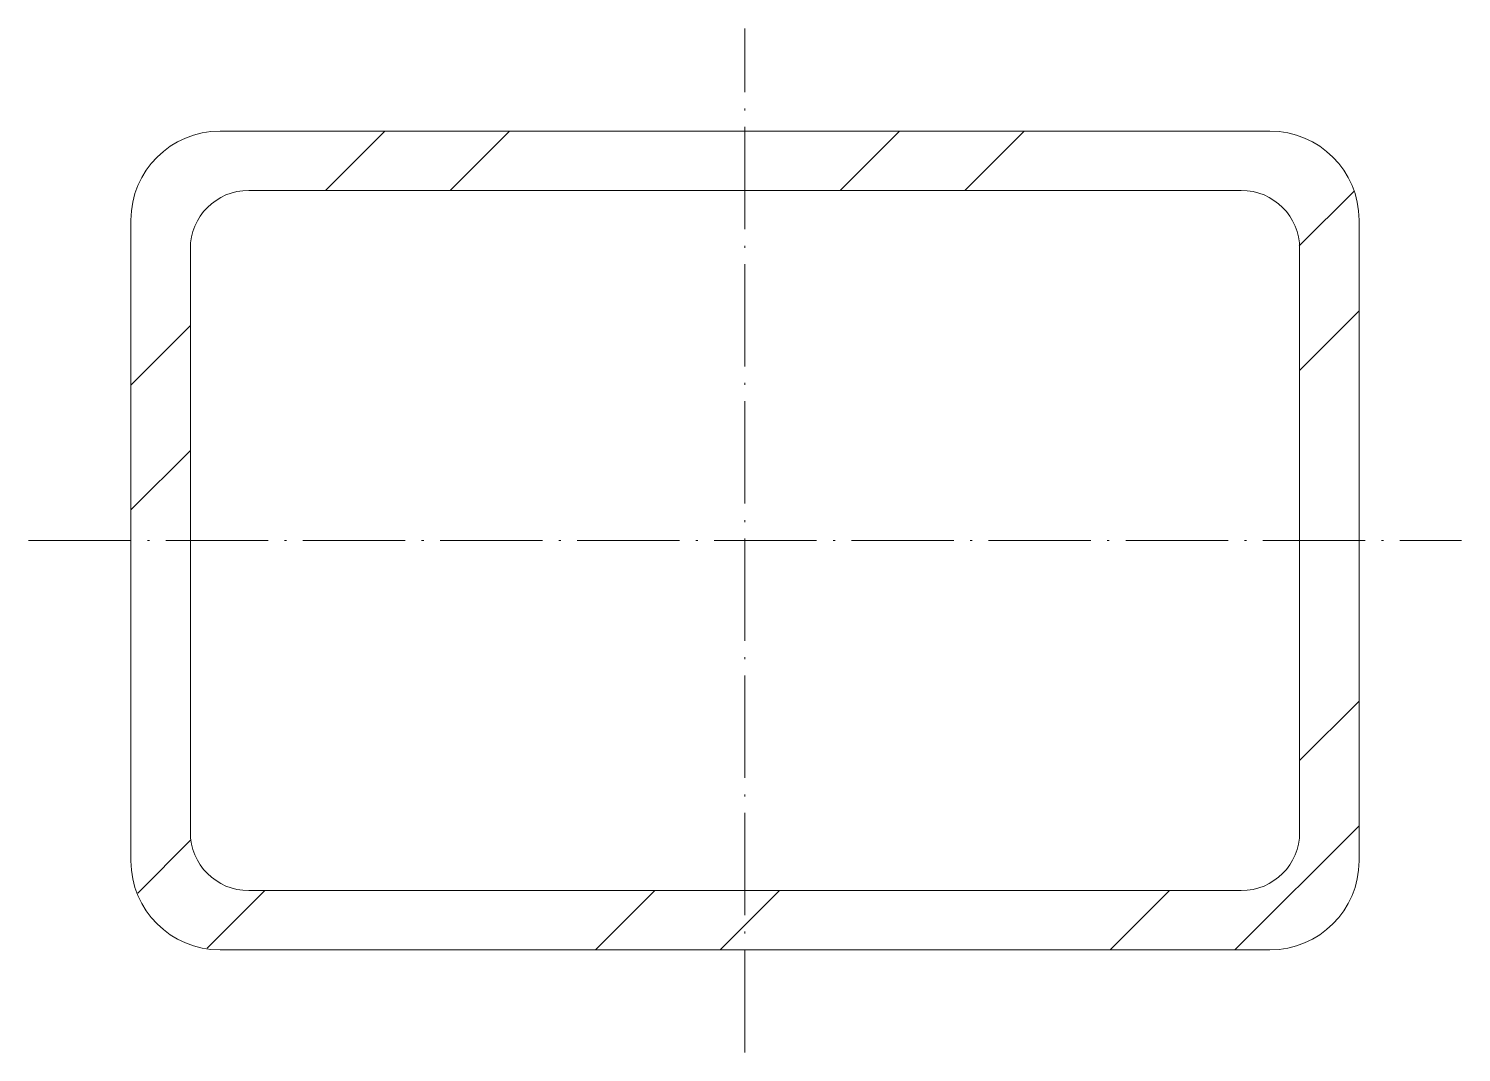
# Model space of a CAD drawing. Header units: metres. Extents: x -35 to 35, y -25 to 25.
import ezdxf

# ---------------------------------------------------------------- set-up
doc = ezdxf.new("R2010")
doc.units = ezdxf.units.M
doc.linetypes.add('MV_hartlijn_staal', pattern=[6.6, 5, -0.8, 0, -0.8])
doc.layers.add('A-DETL-GENF', color=92, linetype='Continuous', lineweight=18)

# ---------------------------------------------------------------- blocks, each defined once
blk = doc.blocks.new('28 Staalprofielen- koker RHS-2d - K60_40_2_9-3531731-00_0 Basismaterialen')
at = {"layer": 'A-DETL-GENF', "lineweight": 13}
h = blk.add_hatch(dxfattribs=at)
h.set_pattern_fill('FP_397', color=256, style=0, pattern_type=2)
h.set_pattern_definition([(45, (3900.222, 4817.881), (-12.57236, 12.57236), []), (45, (3900.222, 4836.931), (-12.57236, 12.57236), [])])
h.paths.add_polyline_path([(-25.65, -20), (25.65, -20), (26.776, -19.852), (27.825, -19.417), (28.726, -18.726), (29.417, -17.825), (29.852, -16.776), (30, -15.65), (30, 15.65), (29.852, 16.776), (29.417, 17.825), (28.726, 18.726), (27.825, 19.417), (26.776, 19.852), (25.65, 20), (-25.65, 20), (-26.776, 19.852), (-27.825, 19.417), (-28.726, 18.726), (-29.417, 17.825), (-29.852, 16.776), (-30, 15.65), (-30, -15.65), (-29.852, -16.776), (-29.417, -17.825), (-28.726, -18.726), (-27.825, -19.417), (-26.776, -19.852)])
h.paths.add_polyline_path([(24.25, -17.1), (-24.25, -17.1), (-24.988, -17.003), (-25.675, -16.718), (-26.265, -16.265), (-26.718, -15.675), (-27.003, -14.988), (-27.1, -14.25), (-27.1, 14.25), (-27.003, 14.988), (-26.718, 15.675), (-26.265, 16.265), (-25.675, 16.718), (-24.988, 17.003), (-24.25, 17.1), (24.25, 17.1), (24.988, 17.003), (25.675, 16.718), (26.265, 16.265), (26.718, 15.675), (27.003, 14.988), (27.1, 14.25), (27.1, -14.25), (27.003, -14.988), (26.718, -15.675), (26.265, -16.265), (25.675, -16.718), (24.988, -17.003)])
at = {"layer": 'A-DETL-GENF', "linetype": 'MV_hartlijn_staal', "lineweight": 13}
for p, q in [((0, -25), (0, 25)), ((-35, 0), (35, 0))]:
    blk.add_line(p, q, dxfattribs=at)
at = {"layer": 'A-DETL-GENF'}
for p, q in [((25.65, 20), (-25.65, 20)), ((-25.65, 20), (25.65, 20)), ((-24.25, 17.1), (24.25, 17.1)), ((-24.25, 17.1), (24.25, 17.1)), ((-30, 15.65), (-30, -15.65)), ((-30, -15.65), (-30, 15.65)), ((30, -15.65), (30, 15.65)), ((30, 15.65), (30, -15.65)), ((-27.1, -14.25), (-27.1, 14.25)), ((-27.1, -14.25), (-27.1, 14.25)), ((27.1, 14.25), (27.1, -14.25)), ((27.1, 14.25), (27.1, -14.25)), ((24.25, -17.1), (-24.25, -17.1)), ((24.25, -17.1), (-24.25, -17.1)), ((-25.65, -20), (25.65, -20)), ((25.65, -20), (-25.65, -20))]:
    blk.add_line(p, q, dxfattribs=at)
for centre, radius, start, end in [((-25.65, 15.65), 4.35, 90, 180), ((-25.65, 15.65), 4.35, 90, 180), ((25.65, 15.65), 4.35, 360, 90), ((25.65, 15.65), 4.35, 360, 90), ((-24.25, 14.25), 2.85, 90, 180), ((-24.25, 14.25), 2.85, 90, 180), ((24.25, 14.25), 2.85, 360, 90), ((24.25, 14.25), 2.85, 360, 90), ((-24.25, -14.25), 2.85, 180, 270), ((-24.25, -14.25), 2.85, 180, 270), ((24.25, -14.25), 2.85, 270, 0), ((24.25, -14.25), 2.85, 270, 360), ((-25.65, -15.65), 4.35, 180, 270), ((-25.65, -15.65), 4.35, 180, 270), ((25.65, -15.65), 4.35, 270, 0), ((25.65, -15.65), 4.35, 270, 0)]:
    blk.add_arc(centre, radius, start, end, dxfattribs=at)

msp = doc.modelspace()

# ---------------------------------------------------------------- block references
msp.add_blockref('28 Staalprofielen- koker RHS-2d - K60_40_2_9-3531731-00_0 Basismaterialen', (0, 0))

doc.saveas('drawing.dxf')
